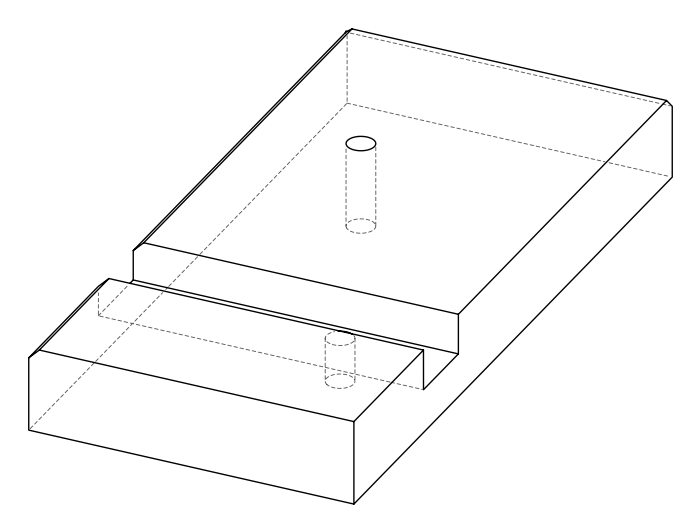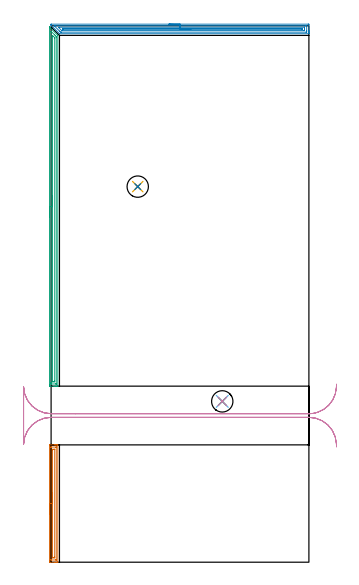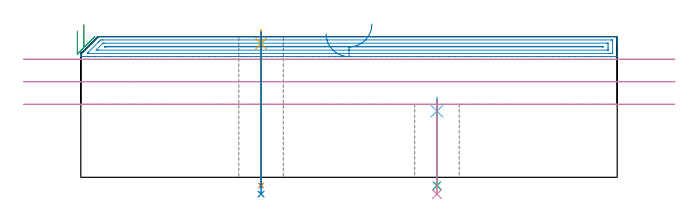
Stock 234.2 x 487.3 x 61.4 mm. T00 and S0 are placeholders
(PLAN: 10 operations, 6 tool changes, 23.9 min)
(1 AREA_MILL | FG_CHAMFER_SURFACE | UGT0205_001 | 2.77 min | 3214 mm3)
(2 AREA_MILL_1 | FG_CHAMFER_SURFACE_1 | UGT0205_001 | 7.54 min | 8863 mm3)
(3 AREA_MILL_2 | FG_CHAMFER_SURFACE_2 | UGT0205_001 | 7.96 min | 9417 mm3)
(4 MILL_RECTANGULAR_SLOT | SLOT_RECTANGULAR | UGT0201_020 | Follow Part, ap 12.5, ae 75% | 4.69 min | 368141 mm3)
(5 SPOT_DRILL | STEP1HOLE | NXT0321_9005460120000 | 0.05 min | 133 mm3)
(6 SPOT_DRILL_1 | STEP1HOLE_1 | NXT0321_9005460120000 | 0.06 min | 273 mm3)
(7 DRILL_THROUGH_HOLE_INTO_CENTER | STEP1HOLE | NXT0301_087 | 0.27 min | 6142 mm3)
(8 DRILL_TO_ENLARGE_THROUGH_HOLE | STEP1HOLE | UGT0301_261 | 0.28 min | 11727 mm3)
(9 DRILL_THROUGH_HOLE_INTO_CENTER_1 | STEP1HOLE_1 | NXT0301_087 | 0.16 min | 3113 mm3)
(10 DRILL_TO_ENLARGE_THROUGH_HOLE_1 | STEP1HOLE_1 | UGT0301_261 | 0.17 min | 6083 mm3)
(TOOL UGT0205_001 | Chamfer Mill 20 x 3 x 45 deg. | D20 FL50 Z2)
(TOOL UGT0201_020 | End mill 50 mm | D50 FL50 Z4)
(TOOL NXT0321_9005460120000 | NC Spot Drill, 142deg, 12mm, Carbide, Uncoated | D12 PA142 FL30 Z2)
(TOOL NXT0301_087 | Carbide Drill 11.6mm [860.1-1160-058A1-MM 2214] | D11.6 PA140 FL72 Z2)
(TOOL UGT0301_261 | Twist Drill 19.4 mm | D19.4 PA118 FL140 Z2)
(OP 1 AREA_MILL)
G17 G21 G94 G90
T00 M6
G54
G17 G0 G90 X-1.5 Y43.3 S1061 M3
G43 Z71.4 H0
Z63.8
G94 G1 Y43.338 Z62.928 F250.
Y43.452 Z62.063
Y43.641 Z61.212
Y43.903 Z60.38
Y44.237 Z59.574
Y44.64 Z58.8
Y45.108 Z58.064
Y45.64 Z57.372
Y46.229 Z56.729
Y46.872 Z56.14
Y47.564 Z55.608
Y48.3 Z55.14
Y49.074 Z54.737
Y49.88 Z54.403
Y50.712 Z54.141
Y51.564 Z53.952
Y52.428 Z53.838
Y53.3 Z53.8
Y105.987
X-1.498 Y106.306 Z53.801
X-1.493 Y106.59 Z53.804
X-1.186 Y106.6 Z54.111
X3.172 Z58.466
X3.718 Z59.015
X4.043 Z59.339
X4.59 Z59.886
X4.915 Z60.209
X5.565 Z60.865
X5.866 Z61.165
X5.984 Y106.598 Z61.276
X6.097 Y106.59 Z61.388
X6.1 Y106.433 Z61.4
Y0.167
X6.097 Y0.01 Z61.388
X5.984 Y0.002 Z61.276
X5.866 Y0. Z61.165
X5.565 Z60.864
X4.915 Z60.209
X3.718 Z59.015
X3.172 Z58.466
X-1.098 Z54.199
X-1.186 Y0.001 Z54.111
X-1.493 Y0.01 Z53.804
X-1.498 Y0.294 Z53.8
X-1.5 Y0.613
Y0.934
Y53.3
X-0.086 Z55.214
Y104.201
X-0.084 Y104.53 Z55.216
X-0.082 Y104.57 Z55.218
X-0.08 Y104.584 Z55.22
X-0.065 Y104.59 Z55.235
X0.037 Y104.596 Z55.337
X0.168 Y104.6 Z55.468
X4.527 Y104.599 Z59.827
X4.649 Y104.593 Z59.949
X4.672 Y104.591 Z59.972
X4.679 Y104.55 Z59.979
X4.683 Y104.438 Z59.983
X4.685 Y104.201 Z59.985
X4.686 Y2.399 Z59.986
X4.684 Y2.07 Z59.984
X4.682 Y2.03 Z59.982
X4.68 Y2.016 Z59.98
X4.665 Y2.01 Z59.965
X4.562 Y2.004 Z59.862
X4.432 Y2.001 Z59.732
X0.073 Z55.373
X-0.049 Y2.007 Z55.251
X-0.072 Y2.009 Z55.228
X-0.079 Y2.05 Z55.221
X-0.083 Y2.162 Z55.217
X-0.085 Y2.399 Z55.215
X-0.086 Y53.3 Z55.214
X1.328 Z56.628
X1.329 Y101.624 Z56.629
X1.333 Y102.415 Z56.633
X1.335 Y102.511 Z56.635
X1.344 Y102.59 Z56.644
X1.428 Y102.592 Z56.728
X2.12 Y102.599 Z57.42
X2.3 Y102.6 Z57.6
X2.992 Y102.599 Z58.292
X3.172 Y102.593 Z58.472
X3.231 Y102.59 Z58.531
X3.265 Y102.578 Z58.565
X3.267 Y102.517 Z58.567
X3.27 Y102.415 Z58.57
X3.271 Y102.313 Z58.571
Y4.976
X3.267 Y4.185 Z58.567
X3.265 Y4.089 Z58.565
X3.256 Y4.01 Z58.556
X3.172 Y4.008 Z58.472
X2.48 Y4.001 Z57.78
X2.3 Y4. Z57.6
X1.608 Y4.001 Z56.908
X1.428 Y4.007 Z56.728
X1.369 Y4.01 Z56.669
X1.335 Y4.022 Z56.635
X1.333 Y4.083 Z56.633
X1.33 Y4.185 Z56.63
X1.329 Y4.287 Z56.629
X1.328 Y53.3 Z56.628
Y54.172 Z56.667
Y55.036 Z56.78
Y55.888 Z56.969
Y56.72 Z57.232
Y57.526 Z57.565
Y58.3 Z57.968
Y59.036 Z58.437
Y59.728 Z58.968
Y60.371 Z59.557
Y60.96 Z60.201
Y61.492 Z60.893
Y61.96 Z61.628
Y62.363 Z62.402
Y62.697 Z63.208
Y62.959 Z64.04
Y63.148 Z64.892
Y63.262 Z65.757
Y63.3 Z66.628
G0 Z71.4
M5
M2
(OP 2 AREA_MILL_1)
G17 G21 G94 G90
T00 M6
G54
G17 G0 G90 X107.1 Y488.8 S1061 M3
G43 Z71.4 H0
Z62.7
G94 G1 X107.138 Z61.828 F250.
X107.252 Z60.964
X107.441 Z60.112
X107.703 Z59.28
X108.037 Z58.474
X108.44 Z57.7
X108.908 Z56.964
X109.44 Z56.272
X110.029 Z55.629
X110.672 Z55.04
X111.364 Z54.508
X112.1 Z54.04
X112.874 Z53.637
X113.68 Z53.303
X114.512 Z53.041
X115.363 Z52.852
X116.228 Z52.738
X117.1 Z52.7
X233.592 Y488.799 Z52.701
X233.995 Y488.796 Z52.702
X234.19 Y488.792 Z52.705
X234.2 Y488.4 Z53.097
Y483.133 Z58.361
Y482.574 Z58.923
Y482.256 Z59.24
Y481.696 Z59.8
Y481.378 Z60.117
Y480.741 Z60.758
Y480.39 Z61.109
X234.198 Y480.243 Z61.249
X234.19 Y480.102 Z61.388
X234.038 Y480.1 Z61.4
X7.749
X7.606 Y480.104 Z61.389
X7.476 Y480.224 Z61.275
X0.146 Y487.554 Z53.945
X0.01 Y487.699 Z53.794
X0.001 Y487.839 Z53.655
X0. Y488.159 Z53.34
Y488.4 Z53.099
Y488.641 Z52.858
X0.01 Y488.794 Z52.705
X0.04 Y488.8 Z52.7
X117.1
Y487.386 Z54.114
X231.052
X231.806 Y487.385 Z54.115
X231.947 Y487.384 Z54.116
X232.157 Y487.379 Z54.121
X232.191 Y487.37 Z54.13
X232.195 Y487.343 Z54.157
X232.197 Y487.314 Z54.186
X232.2 Y487.136 Z54.364
Y482.747 Z58.753
X232.197 Y482.256 Z59.244
X232.192 Y481.877 Z59.623
X232.174 Y481.521 Z59.979
X231.806 Y481.516 Z59.984
X231.667 Y481.515 Z59.985
X9.535
X9.395
X8.642 Y481.521 Z59.979
X7.896 Y482.256 Z59.244
X7.749 Y482.401 Z59.099
X3.286 Y486.865 Z54.635
X2.824 Y487.338 Z54.162
X2.79 Y487.379 Z54.121
X2.847 Y487.381 Z54.119
X2.993 Y487.384 Z54.116
X3.286 Y487.385 Z54.115
X3.425 Y487.386 Z54.114
X117.1
Y485.972 Z55.528
X230.091 Y485.971 Z55.529
X230.146 Y485.968 Z55.532
X230.18 Y485.965 Z55.535
X230.19 Y485.962 Z55.538
X230.192 Y485.942 Z55.558
X230.198 Y485.767 Z55.733
X230.2 Y485.591 Z55.909
Y484.889 Z56.611
Y483.835 Z57.665
X230.198 Y483.133 Z58.367
X230.195 Y482.962 Z58.538
X230.19 Y482.938 Z58.562
X230.175 Y482.935 Z58.565
X230.125 Y482.932 Z58.568
X230.021 Y482.93 Z58.57
X229.337 Y482.928 Z58.572
X10.427 Y482.929 Z58.571
X9.738 Y482.933 Z58.567
X9.695 Y482.935 Z58.565
X9.66 Y482.952 Z58.548
X9.61 Y482.997 Z58.503
X9.535 Y483.065 Z58.435
X6.857 Y485.743 Z55.757
X6.835 Y485.767 Z55.733
X6.656 Y485.965 Z55.535
X7.749 Y485.971 Z55.529
X117.1 Y485.972 Z55.528
Y484.557 Z56.943
X227.681
X227.899 Y484.555 Z56.945
X228.007 Y484.552 Z56.948
X228.19 Y484.544 Z56.956
X228.191 Y484.45 Z57.05
X228.19 Y484.356 Z57.144
X228.007 Y484.348 Z57.152
X227.897 Y484.345 Z57.155
X227.68 Y484.343 Z57.157
X227.343
X11.32
X10.981 Y484.344 Z57.156
X10.765 Y484.348 Z57.152
X10.732 Y484.349 Z57.151
X10.696 Y484.365 Z57.135
X10.604 Y484.453 Z57.047
X10.516 Y484.542 Z56.958
X10.511 Y484.549 Z56.951
X10.526 Y484.552 Z56.948
X10.583 Y484.555 Z56.945
X10.655 Y484.557 Z56.943
X10.765
X117.1
X117.972 Z56.981
X118.836 Z57.095
X119.688 Z57.283
X120.52 Z57.546
X121.326 Z57.88
X122.1 Z58.282
X122.836 Z58.751
X123.528 Z59.282
X124.171 Z59.872
X124.76 Z60.515
X125.291 Z61.207
X125.76 Z61.943
X126.163 Z62.716
X126.497 Z63.522
X126.759 Z64.354
X126.948 Z65.206
X127.062 Z66.071
X127.1 Z66.943
G0 Z71.4
M5
M2
(OP 3 AREA_MILL_2)
G17 G21 G94 G90
T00 M6
G54
G17 G0 G90 X-1.5 Y313.05 S1061 M3
G43 Z71.4 H0
Z63.8
G94 G1 Y313.088 Z62.928 F250.
Y313.202 Z62.064
Y313.391 Z61.212
Y313.653 Z60.38
Y313.987 Z59.574
Y314.39 Z58.8
Y314.858 Z58.064
Y315.39 Z57.372
Y315.979 Z56.729
Y316.622 Z56.14
Y317.314 Z55.609
Y318.05 Z55.14
Y318.824 Z54.737
Y319.63 Z54.403
Y320.462 Z54.141
Y321.314 Z53.952
Y322.178 Z53.838
Y323.05 Z53.8
Y486.13
X-1.497 Y486.192
X-1.484 Y486.185 Z53.814
X-1.332 Y486.033 Z53.966
X-1.186 Y485.889 Z54.109
X-1.048 Y485.749 Z54.249
X-0.885 Y485.586 Z54.413
X-0.751 Y485.453 Z54.545
X-0.623 Y485.324 Z54.675
X5.812 Y478.888 Z61.111
X6.026 Y478.673 Z61.323
X6.097 Y478.595 Z61.389
X6.1 Y478.442 Z61.4
Y160.067
X6.097 Y159.91 Z61.388
X5.985 Y159.903 Z61.277
X5.865 Y159.9 Z61.164
X5.568 Z60.868
X4.915 Z60.209
X3.717 Z59.013
X3.172 Z58.466
X-1.098 Z54.199
X-1.186 Y159.902 Z54.111
X-1.493 Y159.91 Z53.804
X-1.497 Y160.195 Z53.801
X-1.499 Y160.514
X-1.5 Y160.835 Z53.8
Y323.05
X-0.086 Z55.214
X-0.085 Y482.014 Z55.215
X-0.083 Y482.198 Z55.217
X-0.081 Y482.29 Z55.219
X-0.079 Y482.317 Z55.221
X-0.053 Y482.293 Z55.247
X0.235 Y482.014 Z55.535
X3.172 Y479.079 Z58.472
X3.808 Y478.442 Z59.108
X4.043 Y478.202 Z59.343
X4.679 Y477.549 Z59.979
X4.684 Y476.892 Z59.984
X4.685 Y476.655 Z59.985
Y162.3
X4.683 Y161.971 Z59.983
X4.681 Y161.931 Z59.981
X4.68 Y161.917 Z59.98
X4.666 Y161.91 Z59.966
X4.564 Y161.905 Z59.864
X4.433 Y161.901 Z59.733
X0.557 Y161.9 Z55.857
X0.074 Y161.902 Z55.374
X-0.049 Y161.907 Z55.251
X-0.072 Y161.909 Z55.228
X-0.079 Y161.951 Z55.221
X-0.082 Y162.062 Z55.218
X-0.084 Y162.3 Z55.216
X-0.086 Y162.958 Z55.214
Y163.193
Y323.05
X1.328 Z56.628
X1.329 Y477.651 Z56.629
X1.333 Y478.442 Z56.633
X1.334 Y478.445 Z56.634
X1.353 Y478.442 Z56.653
X1.428 Y478.37 Z56.728
X2.252 Y477.549 Z57.552
X3.146 Y476.655 Z58.446
X3.172 Y476.629 Z58.472
X3.223 Y476.574 Z58.523
X3.248 Y476.545 Z58.548
X3.258 Y476.531 Z58.558
X3.264 Y476.478 Z58.564
X3.269 Y476.069 Z58.569
X3.271 Y475.865 Z58.571
Y164.877
X3.267 Y164.086 Z58.567
X3.265 Y163.99 Z58.565
X3.256 Y163.91 Z58.556
X3.172 Y163.908 Z58.472
X2.481 Y163.901 Z57.781
X2.3 Y163.9 Z57.6
X1.609 Y163.901 Z56.909
X1.428 Y163.907 Z56.728
X1.369 Y163.91 Z56.669
X1.335 Y163.923 Z56.635
X1.333 Y163.984 Z56.633
X1.33 Y164.086 Z56.63
X1.329 Y164.188 Z56.629
X1.328 Y323.05 Z56.628
Y323.922 Z56.667
Y324.786 Z56.78
Y325.638 Z56.969
Y326.47 Z57.232
Y327.276 Z57.565
Y328.05 Z57.968
Y328.786 Z58.437
Y329.478 Z58.968
Y330.121 Z59.557
Y330.71 Z60.201
Y331.242 Z60.893
Y331.71 Z61.628
Y332.113 Z62.402
Y332.447 Z63.208
Y332.709 Z64.04
Y332.898 Z64.892
Y333.012 Z65.757
Y333.05 Z66.628
G0 Z71.4
M5
M2
(OP 4 MILL_RECTANGULAR_SLOT)
G17 G21 G94 G90
T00 M6
G54
G17 G0 G90 X259.317 Y161.672 S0 M3
G43 Z71.4 H0
Z51.567
G94 G1 X259.17 Y158.676 F250.
G2 X242.107 Y136.183 R25. F500.
X234.2 Y134.9 R25. F351.
G1 X22.245
X0. F500.
G2 X-24.99 Y159.193 R25.
G1 Y107.307
G2 X0. Y131.6 R25.
G1 X234.2
G2 X259.17 Y107.824 R25.
G1 X259.317 Y104.828 F250.
G0 Y161.672 Z41.733
G1 X259.17 Y158.676
G2 X242.107 Y136.183 R25. F500.
X234.2 Y134.9 R25. F351.
G1 X22.245
X0. F500.
G2 X-24.99 Y159.193 R25.
G1 Y107.307
G2 X0. Y131.6 R25.
G1 X234.2
G2 X259.17 Y107.824 R25.
G1 X259.317 Y104.828 F250.
G0 Y161.672 Z31.9
G1 X259.17 Y158.676
G2 X242.107 Y136.183 R25. F500.
X234.2 Y134.9 R25. F351.
G1 X22.245
X0. F500.
G2 X-24.99 Y159.193 R25.
G1 Y107.307
G2 X0. Y131.6 R25.
G1 X234.2
G2 X259.17 Y107.824 R25.
G1 X259.317 Y104.828 F250.
G0 Z71.4
M5
M2
(OP 5 SPOT_DRILL)
G17 G21 G94 G90
T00 M6
G54
G17 G0 G90 X78.7 Y341.2 S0 M3
G43 Z71.4 H0
G94 G81 G98 Z58.4 F250. R64.4
G80
M5
M2
(OP 6 SPOT_DRILL_1)
G17 G21 G94 G90
T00 M6
G54
G17 G0 G90 X155.5 Y146.1 S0 M3
G43 Z71.4 H0
G94 G81 G98 Z28.9 F250. R34.9
G80
M5
M2
(OP 7 DRILL_THROUGH_HOLE_INTO_CENTER)
G17 G21 G94 G90
T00 M6
G54
G17 G0 G90 X78.7 Y341.2 S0 M3
G43 Z71.4 H1
G94 G73 G98 Z-3.611 F250. Q10.835 R63.4
G80
M5
M2
(OP 8 DRILL_TO_ENLARGE_THROUGH_HOLE)
G17 G21 G94 G90
T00 M6
G54
G17 G0 G90 X78.7 Y341.2 S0 M3
G43 Z71.4 H0
G94 G73 G98 Z-7.328 F250. Q17.182 R63.4
G80
M5
M2
(OP 9 DRILL_THROUGH_HOLE_INTO_CENTER_1)
G17 G21 G94 G90
T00 M6
G54
G17 G0 G90 X155.5 Y146.1 S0 M3
G43 Z71.4 H1
G94 G73 G98 Z-3.611 F250. Q8.878 R33.9
G80
M5
M2
(OP 10 DRILL_TO_ENLARGE_THROUGH_HOLE_1)
G17 G21 G94 G90
T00 M6
G54
G17 G0 G90 X155.5 Y146.1 S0 M3
G43 Z71.4 H0
G94 G81 G98 Z-7.328 F250. R33.9
G80
M5
M2
